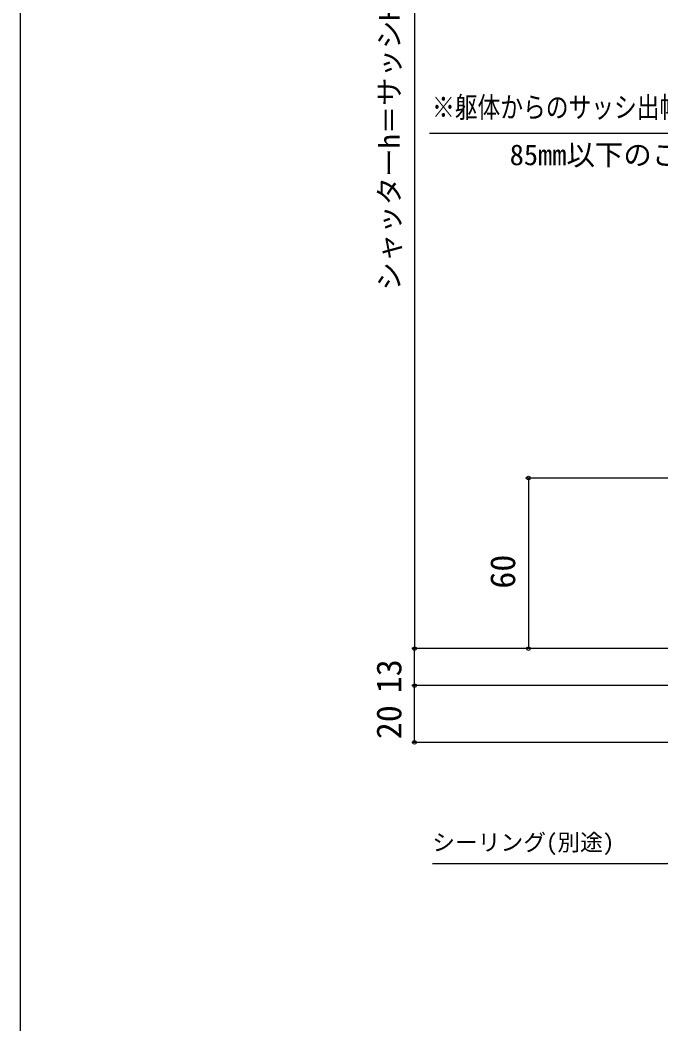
# Model space of a CAD drawing. Units: millimetres, scale not verified. Extents: x -525 to 525, y -783 to 778.
# Drawn here: x -525 to -299.7, y -234.7 to 118.4 of the extents above; entities that cross this region are included whole.
import ezdxf
from ezdxf.enums import TextEntityAlignment as Align

# ---------------------------------------------------------------- set-up
doc = ezdxf.new("R2010")
doc.units = ezdxf.units.MM
doc.header["$LTSCALE"] = 4
doc.layers.add('0-7_YKK_D', color=6, linetype='Continuous')
doc.layers.add('0-8_YKK_ZWAK', color=7, linetype='Continuous')
doc.styles.add('ＭＳ ゴシック', font='')
doc.styles.get('ＭＳ ゴシック').set_extended_font_data('MS Gothic')

msp = doc.modelspace()

# ---------------------------------------------------------------- linework, layer by layer
at = {"layer": '0-7_YKK_D'}
for p, q in [((-386.3, 262.3), (-386.3, -102.7)), ((-134.599, -42.7), (-347.3, -42.7)), ((-346.3, -42.7), (-346.3, -102.7)), ((-278.299, -102.7), (-387.3, -102.7)), ((-386.3, -115.7), (-386.3, -102.7)), ((-281.999, -115.7), (-387.3, -115.7)), ((-386.3, -135.7), (-386.3, -115.7)), ((-153.999, -135.7), (-387.3, -135.7))]:
    msp.add_line(p, q, dxfattribs=at)
for points in [[(-151.299, 78.55), (-219.899, 78.55), (-381.085, 78.55)], [(-179.475, -115.589), (-181.726, -116.786), (-297.528, -178.359), (-379.991, -178.359)]]:
    msp.add_lwpolyline(points, dxfattribs=at)
for centre in [(-346.3, -42.7), (-386.3, -102.7), (-386.3, -102.7), (-346.3, -102.7), (-386.3, -115.7), (-386.3, -115.7), (-386.3, -135.7)]:
    msp.add_circle(centre, 0.637, dxfattribs=at)
at = {"layer": '0-8_YKK_ZWAK'}
msp.add_line((-525, 747.3), (-525, -782.7), dxfattribs=at)

# ---------------------------------------------------------------- texts
at = {"layer": '0-7_YKK_D', "style": 'ＭＳ ゴシック'}
for s, height, p in [('シャッターh＝サッシH＋65', 7.331, (-389.323, 23.283)), ('60', 8.798, (-348.3, -81.598)), ('13', 8.798, (-388.3, -118.405)), ('20', 8.798, (-388.3, -134.564))]:
    msp.add_text(s, height=height, rotation=90, dxfattribs=at).set_placement(p, align=Align.BOTTOM_LEFT)
at = {"layer": '0-7_YKK_D', "style": 'ＭＳ ゴシック', "width": 0.8}
msp.add_text('※躯体からのサッシ出幅寸法は', height=7.331, dxfattribs=at).set_placement((-380.176, 81.914), align=Align.BOTTOM_LEFT)
at = {"layer": '0-7_YKK_D', "style": 'ＭＳ ゴシック'}
for s, height, p in [('85mm以下のこと', 7.331, (-352.875, 65.187)), ('シーリング(別途)', 5.865, (-380.112, -175.528))]:
    msp.add_text(s, height=height, dxfattribs=at).set_placement(p, align=Align.BOTTOM_LEFT)

doc.saveas('drawing.dxf')
